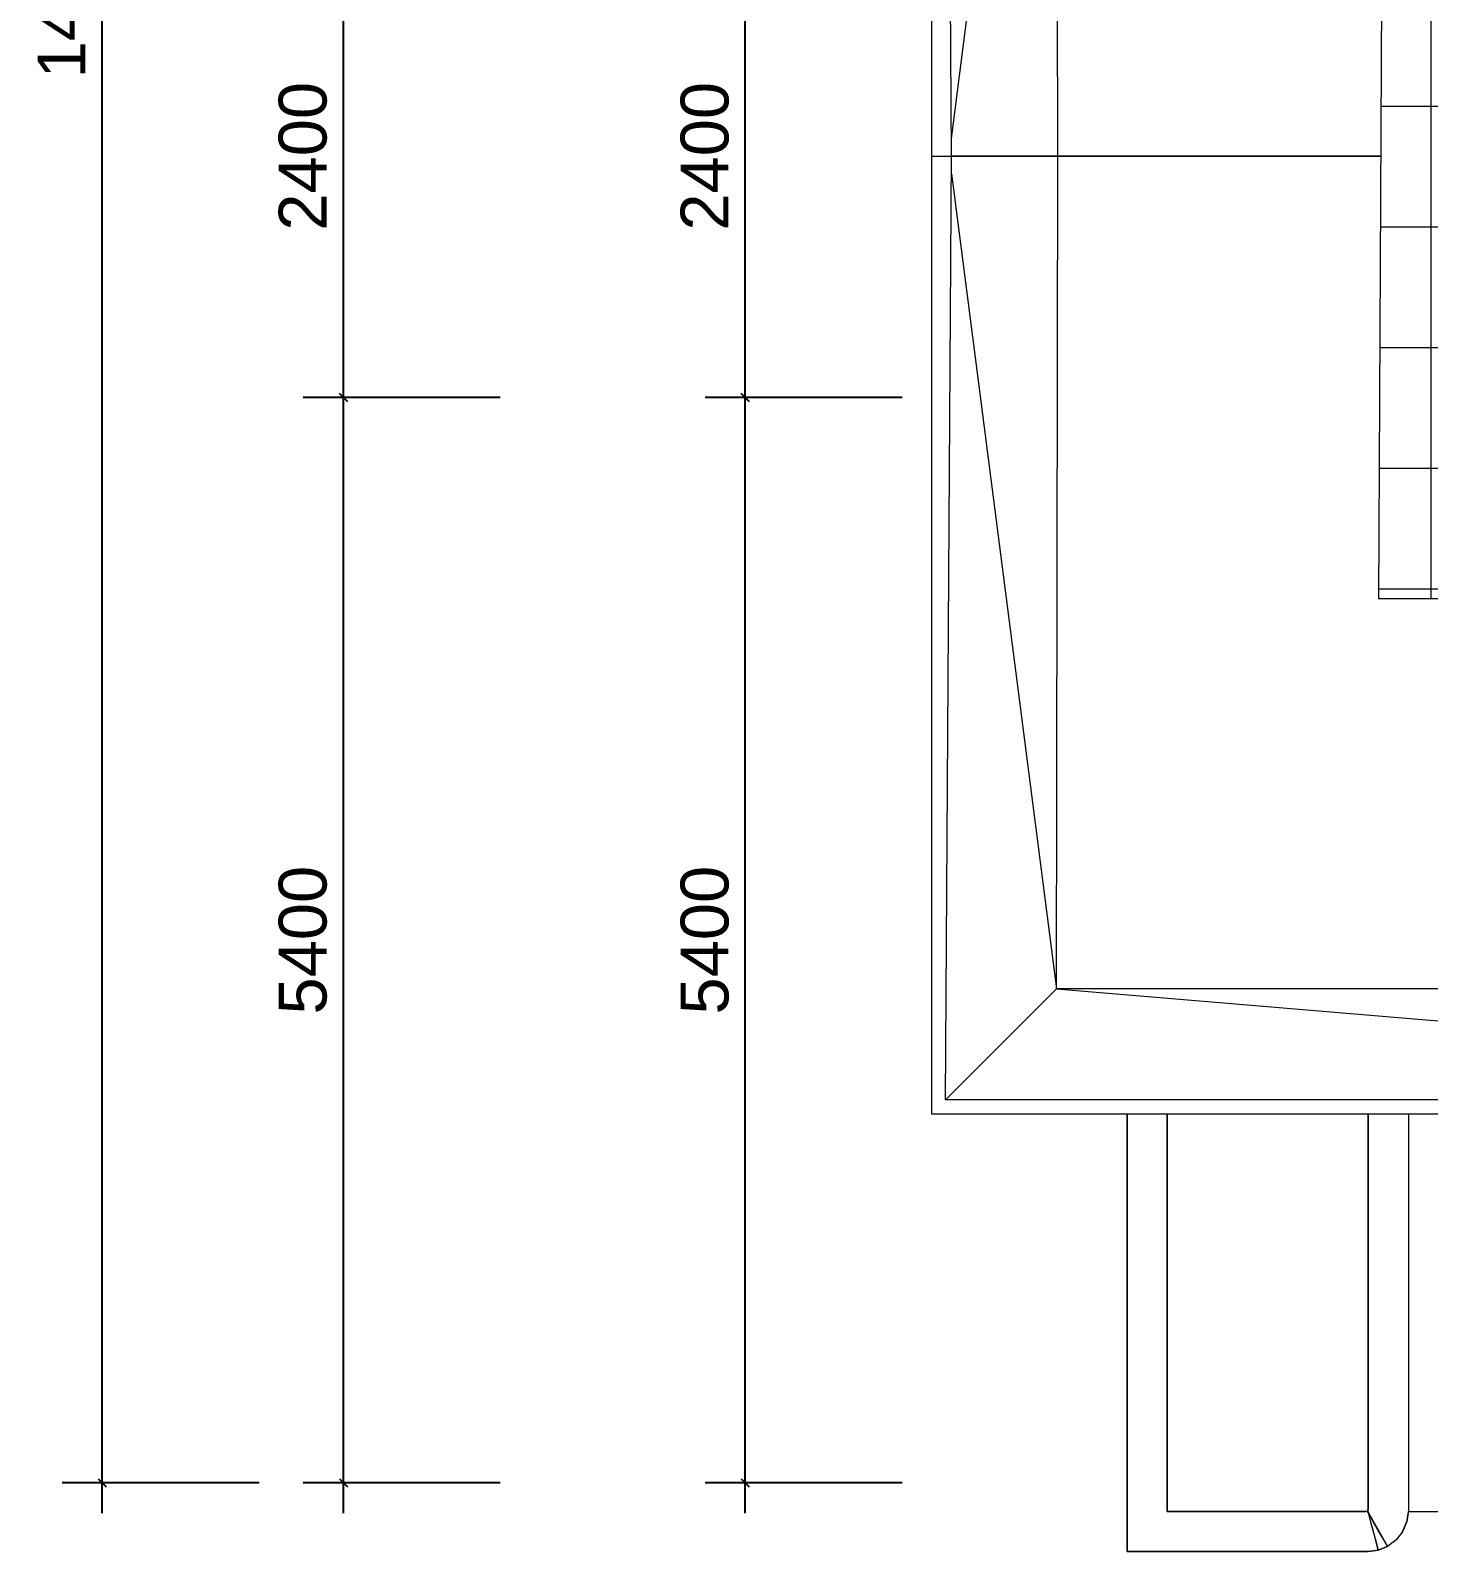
# Model space of a CAD drawing. Header units: millimetres. Extents: x -20510 to 108935, y -243239 to 20306.
# Drawn here: x -10757 to -3800, y -140342 to -132774 of the extents above; entities that cross this region are included whole.
import ezdxf

# ---------------------------------------------------------------- set-up
doc = ezdxf.new("R2010")
doc.units = ezdxf.units.MM
for name, color, linetype, lineweight in [('A-ANNO-DIMS', 1, 'Continuous', 9), ('A-FLOR', 7, 'Continuous', 9), ('A-FLOR-PATT', 8, 'Continuous', 9), ('G-IMPT', 8, 'Continuous', 9)]:
    doc.layers.add(name, color=color, linetype=linetype, lineweight=lineweight)
doc.styles.add('Arial_5', font='arial.ttf', dxfattribs={"height": 238.125})
doc.dimstyles.new('SecretInternalLinAngDimStyle5p4736185', dxfattribs={"dimscale": 304.8, "dimtxt": 242.94927, "dimasz": 0.130208, "dimexe": 0.656168, "dimexo": 0.0625, "dimgap": 0.260417, "dimtad": 1, "dimdec": 0, "dimrnd": 100, "dimzin": 0, "dimdsep": 46, "dimtxsty": 'Arial_5', "dimblk1": 'OBLIQUE', "dimblk2": 'OBLIQUE', "dimsah": 1, "dimcen": 0.09, "dimdle": 0.492126, "dimazin": 0, "dimtfac": 1, "dimtdec": 4, "dimtix": 1, "dimtmove": 0, "dimatfit": 3, "dimfxl": 2.624672, "dimfxlon": 1, "dimtvp": 1, "dimtolj": 1, "dimtzin": 0, "dimarcsym": 2})

# ---------------------------------------------------------------- blocks, each defined once
blk = doc.blocks.new('Mat_Tien_3dsMax - Sync_3dsMax_To_Revit-2401403-05_MẶT BẰNG TẦNG ÁP MÁI')
at = {"layer": 'G-IMPT'}
for p, q in [((-6674.1, 4764.5), (-6674.1, 0)), ((-6574.1, 0), (-6603.4, 4693.8)), ((-6574.6, 87.5), (-6051.8, 4142.2)), ((-6045.1, 0), (-6051.8, 4142.2)), ((-6674.1, 0), (-6574.1, 0)), ((-6045.1, 0), (-6574.1, 0)), ((-4437.9, 0), (-6045.1, 0)), ((-6674.1, 0), (-6674.1, -4764.5)), ((-6674.1, 0), (-6574.1, 0)), ((-6603.4, -4693.8), (-6574.1, 0)), ((-6574.1, 0), (-6045.1, 0)), ((-6051.8, -4142.2), (-6045.1, 0)), ((-6045.1, 0), (-4437.9, 0)), ((-6574.6, -87.5), (-6051.8, -4142.2)), ((-6051.8, -4142.2), (-6603.4, -4693.8)), ((-300, -4142.4), (-6051.8, -4142.2)), ((-6051.8, -4142.2), (50, -4656)), ((-6674.1, -4764.5), (50, -4764.5)), ((50, -4693.8), (-6603.4, -4693.8)), ((-5700, -4764.5), (-5700, -6941.8)), ((-5700, -6941.8), (-5700, -4764.5)), ((-5500, -4764.5), (-5500, -6741.8)), ((-5500, -6741.8), (-5500, -4764.5)), ((-4500, -6726.5), (-4500, -4764.5)), ((-4500, -4764.5), (-4500, -6726.5)), ((-4300, -4764.5), (-4300, -6741.8)), ((-4300, -4764.5), (-4300, -6742)), ((-4501.6, -6736.7), (-4500, -6726.5)), ((-4500, -6726.5), (-4501.6, -6736.7)), ((-5500, -6741.8), (-4512.6, -6741.8)), ((-4512.6, -6741.8), (-5500, -6741.8)), ((-4512.6, -6741.8), (-4501.1, -6740.3)), ((-4512.6, -6741.8), (-4501.1, -6740.3)), ((-4504.8, -6742.5), (-4503.1, -6740.3)), ((-4503.1, -6740.3), (-4504.8, -6742.5)), ((-4503.2, -6741.2), (-4504.8, -6742.5)), ((-4501.1, -6740.3), (-4503.2, -6741.2)), ((-4503.1, -6740.3), (-4501.6, -6736.7)), ((-4501.6, -6736.7), (-4503.1, -6740.3)), ((-4329.6, -6842.7), (-4307.9, -6792.9)), ((-4307.9, -6792.9), (-4329.6, -6842.7)), ((-4307.9, -6792.9), (-4300, -6741.8)), ((-4300, -6741.8), (-4307.9, -6792.9)), ((-4300, -6742), (-800, -6742)), ((-4362.5, -6885.5), (-4403.7, -6916.8)), ((-4362.5, -6885.5), (-4403.7, -6916.8)), ((-4329.6, -6842.7), (-4362.5, -6885.5)), ((-4329.6, -6842.7), (-4362.5, -6885.5)), ((-5700, -6941.8), (-4500, -6941.8)), ((-4500, -6941.8), (-5700, -6941.8)), ((-4500, -6941.8), (-4450.4, -6935.5)), ((-4450.4, -6935.5), (-4500, -6941.8)), ((-4450.4, -6935.5), (-4403.7, -6916.8)), ((-4403.7, -6916.8), (-4450.4, -6935.5))]:
    blk.add_line(p, q, dxfattribs=at)
at = {"layer": 'G-IMPT', "flags": 128}
for points in [[(-4503.2, -6741.2), (-4503.6, -6741.5), (-4504, -6741.8), (-4504.4, -6742.1), (-4504.8, -6742.5)], [(-4503.2, -6741.2), (-4503.6, -6741.5), (-4504, -6741.8), (-4504.4, -6742.1), (-4504.8, -6742.5)], [(-4503.2, -6741.2), (-4503.6, -6741.5), (-4504, -6741.8), (-4504.4, -6742.1), (-4504.8, -6742.5)], [(-4504.8, -6742.5), (-4504.4, -6742.1), (-4504, -6741.8), (-4503.6, -6741.5), (-4503.2, -6741.2)], [(-4502.1, -6745.3), (-4502.8, -6744.6), (-4503.5, -6743.9), (-4504.1, -6743.2), (-4504.8, -6742.5)], [(-4504.8, -6742.5), (-4504.2, -6742.8), (-4503.6, -6743.1), (-4503, -6743.5), (-4502.5, -6743.8)], [(-4504.8, -6742.5), (-4504.2, -6742.8), (-4503.6, -6743.1), (-4503, -6743.5), (-4502.5, -6743.8)], [(-4504.8, -6742.5), (-4504.1, -6743.2), (-4503.5, -6743.9), (-4502.8, -6744.6), (-4502.1, -6745.3)], [(-4502.1, -6745.3), (-4502.8, -6744.6), (-4503.5, -6743.9), (-4504.1, -6743.2), (-4504.8, -6742.5)], [(-4504.8, -6742.5), (-4504.2, -6742.8), (-4503.6, -6743.1), (-4503, -6743.5), (-4502.5, -6743.8)], [(-4502.1, -6745.3), (-4502.8, -6744.6), (-4503.5, -6743.9), (-4504.1, -6743.2), (-4504.8, -6742.5)], [(-4504.8, -6742.5), (-4503.9, -6744.1), (-4502.9, -6745.7), (-4502, -6747.4), (-4501.1, -6749)], [(-4501.1, -6740.3), (-4501.6, -6740.5), (-4502.1, -6740.7), (-4502.6, -6741), (-4503.2, -6741.2)], [(-4503.2, -6741.2), (-4502.6, -6741), (-4502.1, -6740.7), (-4501.6, -6740.5), (-4501.1, -6740.3)], [(-4501.3, -6744.5), (-4501.8, -6743.7), (-4502.2, -6742.8), (-4502.7, -6742), (-4503.2, -6741.2)], [(-4503.2, -6741.2), (-4503, -6741.8), (-4502.8, -6742.5), (-4502.6, -6743.2), (-4502.5, -6743.8)], [(-4502.5, -6743.8), (-4502.6, -6743.2), (-4502.8, -6742.5), (-4503, -6741.8), (-4503.2, -6741.2)], [(-4501.3, -6744.5), (-4501.8, -6743.7), (-4502.2, -6742.8), (-4502.7, -6742), (-4503.2, -6741.2)], [(-4503.2, -6741.2), (-4503, -6741.8), (-4502.8, -6742.5), (-4502.6, -6743.2), (-4502.5, -6743.8)], [(-4501.3, -6744.5), (-4501.8, -6743.7), (-4502.2, -6742.8), (-4502.7, -6742), (-4503.2, -6741.2)], [(-4502.5, -6743.8), (-4502.6, -6743.2), (-4502.8, -6742.5), (-4503, -6741.8), (-4503.2, -6741.2)], [(-4503.2, -6741.2), (-4502.7, -6742), (-4502.2, -6742.8), (-4501.8, -6743.7), (-4501.3, -6744.5)], [(-4502.5, -6743.8), (-4502.4, -6744.2), (-4502.3, -6744.5), (-4502.2, -6744.9), (-4502.1, -6745.3)], [(-4502.5, -6743.8), (-4502.2, -6744), (-4501.9, -6744.2), (-4501.6, -6744.3), (-4501.3, -6744.5)], [(-4502.5, -6743.8), (-4502.4, -6744.2), (-4502.3, -6744.5), (-4502.2, -6744.9), (-4502.1, -6745.3)], [(-4502.5, -6743.8), (-4502.2, -6744), (-4501.9, -6744.2), (-4501.6, -6744.3), (-4501.3, -6744.5)], [(-4502.1, -6745.3), (-4502.2, -6744.9), (-4502.3, -6744.5), (-4502.4, -6744.2), (-4502.5, -6743.8)], [(-4502.5, -6743.8), (-4502.2, -6744), (-4501.9, -6744.2), (-4501.6, -6744.3), (-4501.3, -6744.5)], [(-4502.1, -6745.3), (-4502.2, -6744.9), (-4502.3, -6744.5), (-4502.4, -6744.2), (-4502.5, -6743.8)], [(-4502.5, -6743.8), (-4502.2, -6744), (-4501.9, -6744.2), (-4501.6, -6744.3), (-4501.3, -6744.5)], [(-4502.1, -6745.3), (-4502.2, -6744.9), (-4502.3, -6744.5), (-4502.4, -6744.2), (-4502.5, -6743.8)], [(-4502.1, -6745.3), (-4501.8, -6746.2), (-4501.6, -6747.1), (-4501.3, -6748.1), (-4501.1, -6749)], [(-4499.3, -6748.1), (-4500, -6747.4), (-4500.7, -6746.7), (-4501.4, -6746), (-4502.1, -6745.3)], [(-4502.1, -6745.3), (-4501.8, -6746.2), (-4501.6, -6747.1), (-4501.3, -6748.1), (-4501.1, -6749)], [(-4499.3, -6748.1), (-4500, -6747.4), (-4500.7, -6746.7), (-4501.4, -6746), (-4502.1, -6745.3)], [(-4501.1, -6749), (-4501.3, -6748.1), (-4501.6, -6747.1), (-4501.8, -6746.2), (-4502.1, -6745.3)], [(-4501.1, -6749), (-4501.3, -6748.1), (-4501.6, -6747.1), (-4501.8, -6746.2), (-4502.1, -6745.3)], [(-4502.1, -6745.3), (-4501.4, -6746), (-4500.7, -6746.7), (-4500, -6747.4), (-4499.3, -6748.1)], [(-4499.3, -6748.1), (-4500, -6747.4), (-4500.7, -6746.7), (-4501.4, -6746), (-4502.1, -6745.3)], [(-4499.3, -6748.1), (-4500, -6747.4), (-4500.7, -6746.7), (-4501.4, -6746), (-4502.1, -6745.3)], [(-4499.3, -6748.1), (-4499.8, -6747.2), (-4500.3, -6746.3), (-4500.8, -6745.4), (-4501.3, -6744.5)], [(-4501.3, -6744.5), (-4500.8, -6745.4), (-4500.3, -6746.3), (-4499.8, -6747.2), (-4499.3, -6748.1)], [(-4501.3, -6744.5), (-4500.8, -6745.4), (-4500.3, -6746.3), (-4499.8, -6747.2), (-4499.3, -6748.1)], [(-4501.3, -6744.5), (-4500.8, -6745.4), (-4500.3, -6746.3), (-4499.8, -6747.2), (-4499.3, -6748.1)], [(-4501.1, -6749), (-4488.4, -6795.6), (-4475.7, -6842.2), (-4463.1, -6888.9), (-4450.4, -6935.5)], [(-4501.1, -6749), (-4488.4, -6795.6), (-4475.7, -6842.2), (-4463.1, -6888.9), (-4450.4, -6935.5)], [(-4403.7, -6916.8), (-4428, -6874.8), (-4452.4, -6832.9), (-4476.7, -6790.9), (-4501.1, -6749)], [(-4498.9, -6748.8), (-4499, -6748.6), (-4499.1, -6748.4), (-4499.2, -6748.2), (-4499.3, -6748.1)], [(-4498.9, -6748.8), (-4499, -6748.6), (-4499.1, -6748.4), (-4499.2, -6748.2), (-4499.3, -6748.1)], [(-4499.3, -6748.1), (-4499.2, -6748.2), (-4499.1, -6748.4), (-4499, -6748.6), (-4498.9, -6748.8)], [(-4450.4, -6935.5), (-4462.6, -6888.8), (-4474.7, -6842.1), (-4486.8, -6795.5), (-4498.9, -6748.8)], [(-4403.7, -6916.8), (-4427.5, -6874.8), (-4451.3, -6832.8), (-4475.1, -6790.8), (-4498.9, -6748.8)], [(-4498.9, -6748.8), (-4475.1, -6790.8), (-4451.3, -6832.8), (-4427.5, -6874.8), (-4403.7, -6916.8)]]:
    blk.add_lwpolyline(points, dxfattribs=at)
blk = doc.blocks.new('Mat_Tien_3dsMax - Mat_Tien_3dsMax-2387879-05_MẶT BẰNG TẦNG ÁP MÁI')
blk.add_blockref('Mat_Tien_3dsMax - Sync_3dsMax_To_Revit-2401403-05_MẶT BẰNG TẦNG ÁP MÁI', (0, 0))
blk = doc.blocks.new('_Oblique')
at = {"color": 0, "linetype": 'ByBlock', "lineweight": -2}
blk.add_line((-0.5, -0.5), (0.5, 0.5), dxfattribs=at)
blk = doc.blocks.new('DIMBLOCK76-05_MẶT BẰNG TẦNG ÁP MÁI')
at = {"layer": 'A-ANNO-DIMS', "color": 0, "lineweight": -2, "transparency": 16777216}
for p, q in [((-10400, -140150), (-10400, -124950)), ((-9619.1, -125100), (-10600, -125100)), ((-9619.1, -140000), (-10600, -140000))]:
    blk.add_line(p, q, dxfattribs=at)
at = {"layer": 'Defpoints', "color": 0, "transparency": 16777216}
for p in [(-10400, -125100), (-9600, -125100), (-9600, -140000)]:
    blk.add_point(p, dxfattribs=at)
at = {"layer": 'A-ANNO-DIMS', "color": 0, "lineweight": -2, "transparency": 16777216, "xscale": 39.6875, "yscale": 39.6875, "zscale": 39.6875}
for p, rotation in [((-10400, -125100), 90), ((-10400, -140000), 270)]:
    blk.add_blockref('_Oblique', p, dxfattribs=dict(at, rotation=rotation))
at = {"layer": 'A-ANNO-DIMS', "color": 0, "transparency": 16777216, "insert": (-10601, -132550), "char_height": 238.12, "width": 1098.878, "attachment_point": 5, "rotation": 90, "style": 'Arial_5'}
blk.add_mtext('\\A1;14900', dxfattribs=at)
blk = doc.blocks.new('DIMBLOCK77-05_MẶT BẰNG TẦNG ÁP MÁI')
at = {"layer": 'A-ANNO-DIMS', "color": 0, "lineweight": -2, "transparency": 16777216}
for p, q in [((-9200, -140150), (-9200, -134450)), ((-8419.1, -134600), (-9400, -134600)), ((-8419.1, -140000), (-9400, -140000))]:
    blk.add_line(p, q, dxfattribs=at)
at = {"layer": 'Defpoints', "color": 0, "transparency": 16777216}
for p in [(-9200, -134600), (-8400, -134600), (-8400, -140000)]:
    blk.add_point(p, dxfattribs=at)
at = {"layer": 'A-ANNO-DIMS', "color": 0, "lineweight": -2, "transparency": 16777216, "xscale": 39.6875, "yscale": 39.6875, "zscale": 39.6875}
for p, rotation in [((-9200, -134600), 90), ((-9200, -140000), 270)]:
    blk.add_blockref('_Oblique', p, dxfattribs=dict(at, rotation=rotation))
at = {"layer": 'A-ANNO-DIMS', "color": 0, "transparency": 16777216, "insert": (-9401, -137300), "char_height": 238.12, "width": 879.103, "attachment_point": 5, "rotation": 90, "style": 'Arial_5'}
blk.add_mtext('\\A1;5400', dxfattribs=at)
blk = doc.blocks.new('DIMBLOCK78-05_MẶT BẰNG TẦNG ÁP MÁI')
at = {"layer": 'A-ANNO-DIMS', "color": 0, "lineweight": -2, "transparency": 16777216}
for p, q in [((-9200, -134750), (-9200, -132050)), ((-8419.1, -132200), (-9400, -132200)), ((-8419.1, -134600), (-9400, -134600))]:
    blk.add_line(p, q, dxfattribs=at)
at = {"layer": 'Defpoints', "color": 0, "transparency": 16777216}
for p in [(-9200, -132200), (-8400, -132200), (-8400, -134600)]:
    blk.add_point(p, dxfattribs=at)
at = {"layer": 'A-ANNO-DIMS', "color": 0, "lineweight": -2, "transparency": 16777216, "xscale": 39.6875, "yscale": 39.6875, "zscale": 39.6875}
for p, rotation in [((-9200, -132200), 90), ((-9200, -134600), 270)]:
    blk.add_blockref('_Oblique', p, dxfattribs=dict(at, rotation=rotation))
at = {"layer": 'A-ANNO-DIMS', "color": 0, "transparency": 16777216, "insert": (-9401, -133400), "char_height": 238.12, "width": 879.103, "attachment_point": 5, "rotation": 90, "style": 'Arial_5'}
blk.add_mtext('\\A1;2400', dxfattribs=at)
blk = doc.blocks.new('DIMBLOCK81-05_MẶT BẰNG TẦNG ÁP MÁI')
at = {"layer": 'A-ANNO-DIMS', "color": 0, "lineweight": -2, "transparency": 16777216}
for p, q in [((-7200, -140150), (-7200, -134450)), ((-6419.1, -134600), (-7400, -134600)), ((-6419.1, -140000), (-7400, -140000))]:
    blk.add_line(p, q, dxfattribs=at)
at = {"layer": 'Defpoints', "color": 0, "transparency": 16777216}
for p in [(-7200, -134600), (-6400, -134600), (-6400, -140000)]:
    blk.add_point(p, dxfattribs=at)
at = {"layer": 'A-ANNO-DIMS', "color": 0, "lineweight": -2, "transparency": 16777216, "xscale": 39.6875, "yscale": 39.6875, "zscale": 39.6875}
for p, rotation in [((-7200, -134600), 90), ((-7200, -140000), 270)]:
    blk.add_blockref('_Oblique', p, dxfattribs=dict(at, rotation=rotation))
at = {"layer": 'A-ANNO-DIMS', "color": 0, "transparency": 16777216, "insert": (-7401, -137300), "char_height": 238.12, "width": 879.103, "attachment_point": 5, "rotation": 90, "style": 'Arial_5'}
blk.add_mtext('\\A1;5400', dxfattribs=at)
blk = doc.blocks.new('DIMBLOCK82-05_MẶT BẰNG TẦNG ÁP MÁI')
at = {"layer": 'A-ANNO-DIMS', "color": 0, "lineweight": -2, "transparency": 16777216}
for p, q in [((-7200, -134750), (-7200, -132050)), ((-6419.1, -132200), (-7400, -132200)), ((-6419.1, -134600), (-7400, -134600))]:
    blk.add_line(p, q, dxfattribs=at)
at = {"layer": 'Defpoints', "color": 0, "transparency": 16777216}
for p in [(-7200, -132200), (-6400, -132200), (-6400, -134600)]:
    blk.add_point(p, dxfattribs=at)
at = {"layer": 'A-ANNO-DIMS', "color": 0, "lineweight": -2, "transparency": 16777216, "xscale": 39.6875, "yscale": 39.6875, "zscale": 39.6875}
for p, rotation in [((-7200, -132200), 90), ((-7200, -134600), 270)]:
    blk.add_blockref('_Oblique', p, dxfattribs=dict(at, rotation=rotation))
at = {"layer": 'A-ANNO-DIMS', "color": 0, "transparency": 16777216, "insert": (-7401, -133400), "char_height": 238.12, "width": 879.103, "attachment_point": 5, "rotation": 90, "style": 'Arial_5'}
blk.add_mtext('\\A1;2400', dxfattribs=at)

msp = doc.modelspace()

# ---------------------------------------------------------------- hatches: boundary and pattern name
at = {"layer": 'A-FLOR-PATT'}
h = msp.add_hatch(dxfattribs=at)
h.set_pattern_fill('FP_6', color=256, style=0, pattern_type=2)
h.set_pattern_definition([(0.0043, (16612.5, -132550.4), (-0.045, 600), []), (90.004, (16612.5, -132550.4), (-600, -0.042), [])])
h.paths.add_polyline_path([(450, -140100.9), (825, -140100.8), (825, -139951), (650, -139951), (650, -140100), (450, -140100), (450, -139900), (574, -139900), (574, -139750), (450, -139750), (450, -140100)])
h.paths.add_polyline_path([(1925, -140100.8), (2025, -140100.7), (2025, -140001), (1925, -140001)])
h.paths.add_polyline_path([(3125, -140100.7), (3225, -140100.7), (3225, -140001), (3125, -140001)])
h.paths.add_polyline_path([(4250, -140100.6), (11550, -140100), (11550, -134700), (8150, -134700), (8150, -134750), (7950, -134750), (7950, -134700), (7270, -134700), (7270, -134500), (12580, -134500), (12580, -134700), (11750, -134700), (11750, -139900), (22350, -139900), (22350, -134700), (22250, -134700), (22250, -134500), (23080, -134500), (23080, -134700), (22550, -134700), (22550, -139900), (25950, -139900), (25950, -134700), (24080, -134700), (24080, -134500), (31170, -134500), (31170, -134700), (29750, -134700), (29750, -134750), (29550, -134750), (29550, -134700), (26150, -134700), (26150, -140099), (32150, -140098.5), (32150, -140006), (32250, -140006), (32250, -140098.5), (33450, -140098.4), (33450, -140006), (33550, -140006), (33550, -139901), (37250, -139900), (37250, -139750), (37025, -139750), (37025, -139650), (37050, -139650), (37050, -136600), (37150, -136600), (37150, -137450), (37254.9, -137450), (37260.1, -134700), (37250, -134700), (37250, -134750), (37050, -134750), (37050, -134700), (33450, -134700), (33450, -134750), (33250, -134750), (33250, -134700), (32570, -134700), (32570, -134500), (37050, -134500), (37050, -132300), (33220, -132300), (33220, -132100), (33250, -132100), (33249.6, -129962.3), (33232.2, -129960), (33215.2, -129953.6), (33207.3, -129948.4), (33198.9, -129942), (33189.7, -129931.5), (33179.7, -129912.4), (33176.2, -129900.8), (33175.2, -129881.6), (33178.7, -129864.4), (33184.8, -129850.1), (33194.5, -129837.3), (33205.5, -129827), (33218.9, -129818.1), (33218.9, -128025.5), (33250, -128025.5), (33250, -125200), (29750, -125200), (29750, -128701.8), (29781.1, -128694.4), (30299.2, -128452.8), (30346.5, -128258.4), (30478.5, -128541.6), (30525.8, -128347.2), (31075, -128091.1), (31075, -128095.7), (31094.6, -128091.1), (31094.6, -128093.6), (31105.3, -128091.1), (31105.3, -129819.4), (31123.5, -129831.6), (31135.5, -129845.3), (31143.7, -129858.9), (31147.7, -129877.9), (31148.6, -129897.5), (31142.7, -129915.7), (31133.9, -129933), (31120.2, -129946.9), (31101.7, -129956), (31090, -129960.8), (31074.6, -129961.5), (31053.8, -129959), (31043.9, -129955.6), (31025.7, -129943.4), (31013.7, -129929.7), (31005.5, -129916.1), (31000.6, -129900), (29823, -129900), (29819.5, -129916.1), (29809.4, -129932.8), (29795.4, -129947.1), (29779.1, -129956.8), (29765.8, -129960.5), (29750, -129961.5), (29750, -132100), (32220, -132100), (32220, -132300), (29540, -132300), (29540, -132100), (29550, -132100), (29550, -126900), (23000, -126900), (23000, -127900), (22550, -127900), (22550, -132100), (25950, -132100), (25950, -132050), (26150, -132050), (26150, -132100), (28540, -132100), (28540, -132300), (22340, -132300), (22340, -132100), (22350, -132100), (22350, -127900), (19900, -127900), (19900, -126900), (15350, -126900), (15350, -132100), (18750, -132100), (18750, -132050), (18950, -132050), (18950, -132100), (21340, -132100), (21340, -132300), (15140, -132300), (15140, -132100), (15150, -132100), (15150, -126900), (8150, -126900), (8150, -132100), (11550, -132100), (11550, -132050), (11750, -132050), (11750, -132100), (14140, -132100), (14140, -132300), (6270, -132300), (6270, -132100), (7950, -132100), (7949.6, -129962.3), (7929.6, -129959.1), (7918.4, -129955.4), (7907.3, -129948.4), (7899.4, -129942.5), (7888.7, -129929.7), (7879.7, -129912.4), (7876.2, -129900.8), (7875.2, -129881.6), (7878.7, -129864.4), (7884.8, -129850.1), (7894.5, -129837.3), (7905.5, -129827), (7918.9, -129818.1), (7918.9, -128025.5), (7950, -128025.5), (7950, -125200), (4450, -125200), (4450, -132100), (5270, -132100), (5270, -132300), (450, -132300), (450, -132050), (650, -132050), (650, -132100), (4250, -132100), (4250, -126700.8), (4225, -126700.8), (4225, -126899), (675, -126899), (675, -127150), (650, -127150), (650, -129700), (450, -129700), (450, -131200), (-4025.9, -131200), (-4050, -135600), (450, -135600), (450, -137100), (650, -137100), (650.7, -139650), (675, -139650), (675, -139851), (925, -139851), (925, -139901), (4225, -139901), (4225, -139956), (4250, -139956), (4250, -140100)])
h.paths.add_polyline_path([(34550, -140098.3), (34650, -140098.3), (34650, -140001), (34550, -140001)])
h.paths.add_polyline_path([(35750, -140098.2), (35850, -140098.2), (35850, -140001), (35750, -140001)])
h.paths.add_polyline_path([(36950, -140098.2), (37050, -140098.1), (37050, -140000), (36950, -140000)])
h.paths.add_polyline_path([(450, -139650), (450, -139650), (450, -139484.7)])
h.paths.add_polyline_path([(37250.8, -139650), (37252.5, -138750), (37250, -138750), (37250, -139650)])
h.paths.add_polyline_path([(37150, -138650), (37252.7, -138650), (37252.9, -138550), (37150, -138550), (37150, -138558.2)])
h.paths.add_polyline_path([(450, -138650), (550, -138650), (550, -138550), (450, -138550), (450, -138558.2)])
h.paths.add_polyline_path([(450, -138450), (450, -138450), (450, -137631.8)])
h.paths.add_polyline_path([(37250, -138450), (37253.1, -138450), (37254.7, -137550), (37250, -137550), (37250, -137631.8)])
h.paths.add_polyline_path([(450, -137450), (550, -137450), (550, -137200), (450, -137200)])
h.paths.add_polyline_path([(15350, -134750), (15150, -134750), (15150, -134700), (13980, -134700), (13980, -134500), (20850, -134500), (20850, -134700), (18950, -134700), (18950, -134750), (18750, -134750), (18750, -134700), (15350, -134700)])
h.paths.add_polyline_path([(4265, -134750), (4250, -134750), (4250, -134700), (650, -134700), (650, -134750), (450, -134750), (450, -134500), (5870, -134500), (5870, -134700), (4450, -134700), (4450, -134750), (4435, -134750)])
h.paths.add_polyline_path([(37260.4, -134500), (37264.5, -132300), (37250, -132300), (37250, -134500)])
h.paths.add_polyline_path([(33450, -132100), (34550, -132100), (34550, -131500), (34650, -131500), (34650, -130700), (34550, -130700), (34550, -130600), (34350, -130600), (34350, -130500), (37050, -130500), (37050, -130498.3), (33450, -130498.3), (33450.7, -130500), (33550, -130500), (33550, -130600), (33450, -130600), (33450, -132073.3)])
h.paths.add_polyline_path([(37264.9, -132100), (37269.7, -129530), (37250, -129530), (37250, -132100)])
h.paths.add_polyline_path([(34650, -132100), (37050, -132100), (37050, -132097.4), (35000, -132097.4), (35000, -131548.3), (34650, -131548.3), (34650, -132073.3)])
h.paths.add_polyline_path([(31925.4, -129962.3), (31903.7, -129958.8), (31889.2, -129952.6), (31878, -129945), (31867.3, -129934), (31858, -129919.4), (31853.1, -129905.6), (31850.7, -129887.5), (31852.7, -129870.1), (31859.3, -129854.2), (31869.7, -129838.2), (31880.4, -129828.6), (31894.7, -129819.2), (31894.7, -128025.5), (31956.1, -128025.5), (31956.9, -129819.6), (31972.8, -129830), (31983.5, -129841), (31992.8, -129855.6), (31997.7, -129869.4), (32000.1, -129887.5), (31998.1, -129904.9), (31991.5, -129920.8), (31981.1, -129936.8), (31974, -129943.8), (31955.8, -129955.8), (31941, -129960.5)])
h.paths.add_polyline_path([(6625.4, -129962.3), (6603.7, -129958.8), (6589.2, -129952.6), (6578, -129945), (6567.3, -129934), (6558, -129919.4), (6553.1, -129905.6), (6550.7, -129887.5), (6552.7, -129870.1), (6559.3, -129854.2), (6569.7, -129838.2), (6580.4, -129828.6), (6594.7, -129819.2), (6594.7, -128025.5), (6656.1, -128025.5), (6656.9, -129819.6), (6672.8, -129830), (6683.5, -129841), (6692.8, -129855.6), (6697.7, -129869.4), (6700.1, -129887.5), (6698.1, -129904.9), (6691.5, -129920.8), (6681.1, -129936.8), (6674, -129943.8), (6655.8, -129955.8), (6641, -129960.5)])
h.paths.add_polyline_path([(450, -129600), (550, -129600), (550, -129350), (450, -129350)])
h.paths.add_polyline_path([(37269.9, -129430), (37275, -126699.9), (37250, -126700), (37250, -129430)])
h.paths.add_polyline_path([(450, -128250), (550, -128250), (550, -128150), (450, -128150)])
h.paths.add_polyline_path([(450, -127050), (575, -127050), (575, -126900), (450, -126900), (450, -126700), (650, -126700), (650.7, -126799), (825, -126799), (825, -126699.3), (450, -126700), (450, -127050)])
h.paths.add_polyline_path([(3125, -126799), (3225, -126799), (3225, -126700.3), (3125, -126700.3)])
h.paths.add_polyline_path([(1925, -126799), (2025, -126799), (2025, -126699.8), (1925, -126699.8)])
h.paths.add_polyline_path([(28478, -126700), (29550, -126699.1), (29550, -126699.1), (8150, -126698.3), (8150, -126700), (26978, -126700)])
h.paths.add_polyline_path([(4250, -126699.9), (4250, -125000), (4250, -125000), (4250, -126699.9)])

# ---------------------------------------------------------------- linework, layer by layer
at = {"layer": 'A-FLOR'}
for p, q in [((-4025.9, -131200), (-4050, -135600)), ((-4050, -135600), (450, -135600))]:
    msp.add_line(p, q, dxfattribs=at)

# ---------------------------------------------------------------- block references
at = {"layer": 'G-IMPT'}
msp.add_blockref('Mat_Tien_3dsMax - Mat_Tien_3dsMax-2387879-05_MẶT BẰNG TẦNG ÁP MÁI', (400, -133400), dxfattribs=at)

# ---------------------------------------------------------------- dimensions: what is measured, and where the dimension line sits
at = {"layer": 'A-ANNO-DIMS'}
for base, p1, p2, override, picture, middle in [((-10400, -125100), (-9600, -140000), (-9600, -125100), {"dimpost": '<>', "dimfxl": 14900}, 'DIMBLOCK76-05_MẶT BẰNG TẦNG ÁP MÁI', (-10601, -132550)), ((-9200, -132200), (-8400, -134600), (-8400, -132200), {"dimpost": '<>', "dimfxl": 2400}, 'DIMBLOCK78-05_MẶT BẰNG TẦNG ÁP MÁI', (-9401, -133400)), ((-7200, -132200), (-6400, -134600), (-6400, -132200), {"dimpost": '<>', "dimfxl": 2400}, 'DIMBLOCK82-05_MẶT BẰNG TẦNG ÁP MÁI', (-7401, -133400)), ((-9200, -134600), (-8400, -140000), (-8400, -134600), {"dimpost": '<>', "dimfxl": 5400}, 'DIMBLOCK77-05_MẶT BẰNG TẦNG ÁP MÁI', (-9401, -137300)), ((-7200, -134600), (-6400, -140000), (-6400, -134600), {"dimpost": '<>', "dimfxl": 5400}, 'DIMBLOCK81-05_MẶT BẰNG TẦNG ÁP MÁI', (-7401, -137300))]:
    dim = msp.add_linear_dim(base=base, p1=p1, p2=p2, angle=90, dimstyle='SecretInternalLinAngDimStyle5p4736185', override=override, dxfattribs=at)
    dim.commit()
    dim.dimension.update_dxf_attribs({"geometry": picture, "text_midpoint": middle})

doc.saveas('drawing.dxf')
